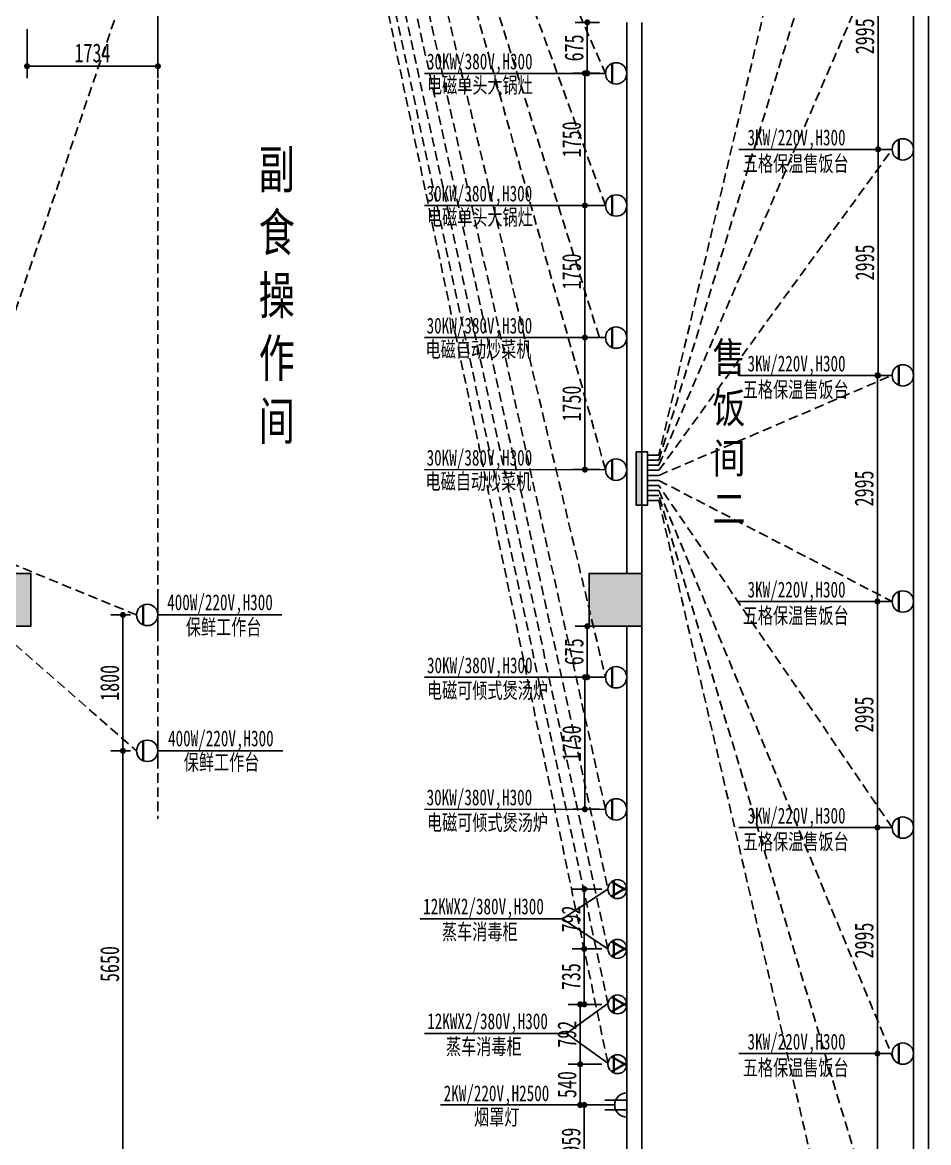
# Model space of a CAD drawing. Header units: inches. Extents: x -584 to 1446124, y -108140 to 99637.
# Drawn here: x 1112512 to 1124524, y 22309 to 37149 of the extents above; entities that cross this region are included whole.
import ezdxf

# ---------------------------------------------------------------- set-up
doc = ezdxf.new("R2010")
doc.units = ezdxf.units.IN
doc.header["$MEASUREMENT"] = 0
doc.linetypes.add('HIDDEN', pattern=[0.375, 0.25, -0.125])
for name, color, linetype in [('COLUMN', 6, 'Continuous'), ('ROOM_NAME', 7, 'Continuous'), ('WALL', 7, 'Continuous'), ('供排水', 4, 'Continuous'), ('电位', 1, 'Continuous')]:
    doc.layers.add(name, color=color, linetype=linetype)
doc.styles.get("Standard").update_dxf_attribs({"font": '', "width": 0.7, "height": 250})
doc.styles.add('STYLE4', font='', dxfattribs={"width": 0.7, "height": 180})
doc.styles.add('宋体', font='', dxfattribs={"width": 0.8})
doc.styles.get('Standard').set_extended_font_data('NSimSun')
doc.styles.get('STYLE4').set_extended_font_data('NSimSun')
doc.styles.get('宋体').set_extended_font_data('NSimSun')
doc.dimstyles.new('电路', dxfattribs={"dimscale": 80, "dimtxt": 2.5, "dimasz": 1, "dimexe": 2, "dimexo": 1, "dimtad": 1, "dimdec": 0, "dimtxsty": 'Standard', "dimblk": 'DOT', "dimcen": 1, "dimclrd": 6, "dimclre": 6, "dimclrt": 6, "dimadec": 0, "dimazin": 0, "dimtfac": 1, "dimtdec": 0, "dimtmove": 0, "dimatfit": 3, "dimfxl": 0, "dimarcsym": 0})

# ---------------------------------------------------------------- blocks, each defined once
blk = doc.blocks.new('_FZH')
at = {"layer": 'WALL'}
blk.add_lwpolyline([(-0.5, -0.5), (0.5, -0.5), (0.5, 0.5), (-0.5, 0.5)], close=True, dxfattribs=at)
blk.add_solid([(-0.5, -0.5), (0.5, -0.5), (-0.5, 0.5), (0.5, 0.5)], dxfattribs=at)
blk = doc.blocks.new('A$C3BCC7316')
at = {"layer": '电位'}
for p, q in [((99, 215), (404, 215)), ((104, 226), (399, 226)), ((0, 0), (503, 0))]:
    blk.add_line(p, q, dxfattribs=at)
blk.add_circle((252, 161), 161, dxfattribs=at)
blk = doc.blocks.new('A$C14B745F9')
at = {"layer": '电位'}
for p, q in [((0, 503), (0, 0)), ((215, 404), (215, 99)), ((226, 399), (226, 104)), ((1, 233), (257, 381)), ((257, 122), (1, 270)), ((3, 222), (266, 374)), ((266, 129), (3, 281))]:
    blk.add_line(p, q, dxfattribs=at)
blk.add_circle((161, 252), 161, dxfattribs=at)
blk = doc.blocks.new('A$C45DF5A34')
at = {"layer": '电位', "color": 4, "rotation": 90}
blk.add_blockref('A$C14B745F9', (503, 0), dxfattribs=at)
blk = doc.blocks.new('A$C719F3E81')
at = {"layer": '电位', "color": 4, "rotation": 180}
blk.add_blockref('A$C45DF5A34', (503, 323), dxfattribs=at)
blk = doc.blocks.new('A$C2F906CB9')
at = {"layer": '电位', "color": 1, "ltscale": 400}
blk.add_blockref('A$C719F3E81', (0, 0), dxfattribs=at)
blk = doc.blocks.new('A$C6BFE34A6')
at = {"layer": '电位', "xscale": 0.777089783281734, "yscale": 0.777089783281734, "zscale": 0.777089783281734}
blk.add_blockref('A$C2F906CB9', (0, 0), dxfattribs=at)
blk = doc.blocks.new('A$C67150746')
at = {"layer": '供排水', "color": 1, "rotation": 270}
blk.add_blockref('A$C6BFE34A6', (0, 391), dxfattribs=at)
blk = doc.blocks.new('A$C51460DDB')
at = {"layer": '电位', "linetype": 'ByBlock', "xscale": -1}
blk.add_blockref('A$C67150746', (251, 0), dxfattribs=at)
blk = doc.blocks.new('A$C75EF68A1')
at = {"layer": 'WALL', "color": 5, "rotation": 180}
blk.add_blockref('A$C51460DDB', (251, 391), dxfattribs=at)
blk = doc.blocks.new('A$C776A0E82')
at = {"layer": '电位', "color": 6}
blk.add_blockref('A$C75EF68A1', (0, 0), dxfattribs=at)
blk = doc.blocks.new('A$C12B31555')
at = {"layer": '电位', "color": 6, "rotation": 270}
blk.add_blockref('A$C776A0E82', (0, 251), dxfattribs=at)
blk = doc.blocks.new('A$C380528E4')
at = {"layer": '电位', "color": 6, "rotation": 180}
blk.add_blockref('A$C12B31555', (391, 251), dxfattribs=at)
blk = doc.blocks.new('A$C383973DD')
at = {"layer": '电位'}
for p, q in [((0, 0), (0, 503)), ((292, 316), (0, 316)), ((292, 187), (0, 187))]:
    blk.add_line(p, q, dxfattribs=at)
blk.add_arc((0, 252), 161, 270, 90, dxfattribs=at)
blk = doc.blocks.new('A$C7F97516A')
at = {"layer": '电位', "color": 4, "xscale": -1}
blk.add_blockref('A$C383973DD', (292, 0), dxfattribs=at)
blk = doc.blocks.new('A$C624B2101')
at = {"rotation": 180}
blk.add_blockref('A$C7F97516A', (292, 503), dxfattribs=at)
blk = doc.blocks.new('A$C76033D9E')
at = {"layer": '电位', "rotation": 180}
blk.add_blockref('A$C624B2101', (292, 503), dxfattribs=at)
blk = doc.blocks.new('A$C748C3124')
at = {"layer": '电位', "rotation": 90}
blk.add_blockref('A$C76033D9E', (503, 0), dxfattribs=at)
blk = doc.blocks.new('A$C42B0259F')
at = {"layer": '电位', "ltscale": 5, "xscale": -1, "rotation": 180}
blk.add_blockref('A$C748C3124', (0, 292), dxfattribs=at)
blk = doc.blocks.new('A$C46FF7360')
at = {"layer": '供排水', "color": 1, "rotation": 270}
blk.add_blockref('A$C42B0259F', (0, 503), dxfattribs=at)
blk = doc.blocks.new('A$C2916719F')
at = {"layer": '电位', "linetype": 'ByBlock', "rotation": 180}
blk.add_blockref('A$C46FF7360', (292, 503), dxfattribs=at)
blk = doc.blocks.new('A$C03132E9D')
at = {"layer": '电位', "linetype": 'ByBlock', "rotation": 270}
blk.add_blockref('A$C2916719F', (0, 292), dxfattribs=at)
blk = doc.blocks.new('A$C6B0667CD')
at = {"layer": '电位', "rotation": 89.99999999999999}
blk.add_blockref('A$C03132E9D', (292, 0), dxfattribs=at)
blk = doc.blocks.new('A$C1DA46B52')
at = {"layer": '电位', "xscale": -1, "rotation": 180}
blk.add_blockref('A$C6B0667CD', (0, 503), dxfattribs=at)
blk = doc.blocks.new('A$C30686D04')
at = {"layer": 'WALL', "color": 5, "rotation": 90}
blk.add_blockref('A$C1DA46B52', (503, 0), dxfattribs=at)
blk = doc.blocks.new('A$C10C2449B')
at = {"layer": 'WALL', "color": 5, "rotation": 90}
blk.add_blockref('A$C30686D04', (292, 0), dxfattribs=at)
blk = doc.blocks.new('A$C50093F6F')
at = {"layer": '电位', "rotation": 270}
blk.add_blockref('A$C10C2449B', (0, 292), dxfattribs=at)
blk = doc.blocks.new('A$C5F826928')
at = {"layer": '电位', "rotation": 270}
blk.add_blockref('A$C50093F6F', (0, 503), dxfattribs=at)
blk = doc.blocks.new('_DOT')
at = {"color": 0, "linetype": 'ByBlock'}
blk.add_line((-0.5, 0), (-1, 0), dxfattribs=at)
at = {"color": 0, "linetype": 'ByBlock', "const_width": 0.5}
blk.add_lwpolyline([(-0.25, 0, 1), (0.25, 0, 1)], format="xyb", close=True, dxfattribs=at)
blk = doc.blocks.new('*D384')
at = {"layer": 'Defpoints', "color": 0, "transparency": 16777216}
for p in [(1113845, 27499), (1114024, 27499), (1114183, 21849, 800)]:
    blk.add_point(p, dxfattribs=at)
at = {"layer": '电位', "color": 6, "lineweight": -2, "transparency": 16777216}
for p, q in [((1113944, 27499), (1113685, 27499)), ((1113845, 21929), (1113845, 27419)), ((1114023, 21849), (1113685, 21849))]:
    blk.add_line(p, q, dxfattribs=at)
at = {"layer": '电位', "color": 6, "lineweight": -2, "transparency": 16777216, "xscale": 80, "yscale": 80, "zscale": 80}
for p, rotation in [((1113845, 27499), 90), ((1113845, 21849), 270)]:
    blk.add_blockref('_DOT', p, dxfattribs=dict(at, rotation=rotation))
at = {"layer": '电位', "color": 6, "transparency": 16777216, "insert": (1113670, 24674), "char_height": 250, "attachment_point": 5, "rotation": 90}
blk.add_mtext('5650', dxfattribs=at)
blk = doc.blocks.new('*D385')
at = {"layer": 'Defpoints', "color": 0, "transparency": 16777216}
for p in [(1113845, 29299), (1114024, 29299), (1114024, 27499)]:
    blk.add_point(p, dxfattribs=at)
at = {"layer": '电位', "color": 6, "lineweight": -2, "transparency": 16777216}
for p, q in [((1113944, 29299), (1113685, 29299)), ((1113845, 27579), (1113845, 29219)), ((1113944, 27499), (1113685, 27499))]:
    blk.add_line(p, q, dxfattribs=at)
at = {"layer": '电位', "color": 6, "lineweight": -2, "transparency": 16777216, "xscale": 80, "yscale": 80, "zscale": 80}
for p, rotation in [((1113845, 29299), 90), ((1113845, 27499), 270)]:
    blk.add_blockref('_DOT', p, dxfattribs=dict(at, rotation=rotation))
at = {"layer": '电位', "color": 6, "transparency": 16777216, "insert": (1113670, 28399), "char_height": 250, "attachment_point": 5, "rotation": 90}
blk.add_mtext('1800', dxfattribs=at)
blk = doc.blocks.new('*D387')
at = {"layer": 'Defpoints', "color": 0, "transparency": 16777216}
for p in [(1112574, 37138), (1114308, 37138), (1112574, 36568)]:
    blk.add_point(p, dxfattribs=at)
at = {"layer": '电位', "color": 6, "lineweight": -2, "transparency": 16777216}
for p, q in [((1112574, 37058), (1112574, 36408)), ((1114308, 37058), (1114308, 36408)), ((1114228, 36568), (1112654, 36568))]:
    blk.add_line(p, q, dxfattribs=at)
at = {"layer": '电位', "color": 6, "lineweight": -2, "transparency": 16777216, "xscale": 80, "yscale": 80, "zscale": 80, "rotation": 180}
blk.add_blockref('_DOT', (1112574, 36568), dxfattribs=at)
at = {"layer": '电位', "color": 6, "lineweight": -2, "transparency": 16777216, "xscale": 80, "yscale": 80, "zscale": 80}
blk.add_blockref('_DOT', (1114308, 36568), dxfattribs=at)
at = {"layer": '电位', "color": 6, "transparency": 16777216, "insert": (1113441, 36743), "char_height": 250, "attachment_point": 5}
blk.add_mtext('1734', dxfattribs=at)
blk = doc.blocks.new('*D390')
at = {"layer": 'Defpoints', "color": 0, "transparency": 16777216}
for p in [(1123845, 23488), (1124040, 23488), (1124040, 20493)]:
    blk.add_point(p, dxfattribs=at)
at = {"layer": '电位', "color": 6, "lineweight": -2, "transparency": 16777216}
for p, q in [((1123960, 23488), (1123685, 23488)), ((1123845, 20573), (1123845, 23408)), ((1123960, 20493), (1123685, 20493))]:
    blk.add_line(p, q, dxfattribs=at)
at = {"layer": '电位', "color": 6, "lineweight": -2, "transparency": 16777216, "xscale": 80, "yscale": 80, "zscale": 80}
for p, rotation in [((1123845, 23488), 90), ((1123845, 20493), 270)]:
    blk.add_blockref('_DOT', p, dxfattribs=dict(at, rotation=rotation))
at = {"layer": '电位', "color": 6, "transparency": 16777216, "insert": (1123670, 21991), "char_height": 250, "attachment_point": 5, "rotation": 90}
blk.add_mtext('2995', dxfattribs=at)
blk = doc.blocks.new('*D391')
at = {"layer": 'Defpoints', "color": 0, "transparency": 16777216}
for p in [(1123845, 26483), (1124040, 26483), (1124040, 23488)]:
    blk.add_point(p, dxfattribs=at)
at = {"layer": '电位', "color": 6, "lineweight": -2, "transparency": 16777216}
for p, q in [((1123960, 26483), (1123685, 26483)), ((1123845, 23568), (1123845, 26403)), ((1123960, 23488), (1123685, 23488))]:
    blk.add_line(p, q, dxfattribs=at)
at = {"layer": '电位', "color": 6, "lineweight": -2, "transparency": 16777216, "xscale": 80, "yscale": 80, "zscale": 80}
for p, rotation in [((1123845, 26483), 90), ((1123845, 23488), 270)]:
    blk.add_blockref('_DOT', p, dxfattribs=dict(at, rotation=rotation))
at = {"layer": '电位', "color": 6, "transparency": 16777216, "insert": (1123670, 24985), "char_height": 250, "attachment_point": 5, "rotation": 90}
blk.add_mtext('2995', dxfattribs=at)
blk = doc.blocks.new('*D392')
at = {"layer": 'Defpoints', "color": 0, "transparency": 16777216}
for p in [(1123845, 29477), (1124040, 29477), (1124040, 26483)]:
    blk.add_point(p, dxfattribs=at)
at = {"layer": '电位', "color": 6, "lineweight": -2, "transparency": 16777216}
for p, q in [((1123960, 29477), (1123685, 29477)), ((1123845, 26563), (1123845, 29397)), ((1123960, 26483), (1123685, 26483))]:
    blk.add_line(p, q, dxfattribs=at)
at = {"layer": '电位', "color": 6, "lineweight": -2, "transparency": 16777216, "xscale": 80, "yscale": 80, "zscale": 80}
for p, rotation in [((1123845, 29477), 90), ((1123845, 26483), 270)]:
    blk.add_blockref('_DOT', p, dxfattribs=dict(at, rotation=rotation))
at = {"layer": '电位', "color": 6, "transparency": 16777216, "insert": (1123670, 27980), "char_height": 250, "attachment_point": 5, "rotation": 90}
blk.add_mtext('2995', dxfattribs=at)
blk = doc.blocks.new('*D393')
at = {"layer": 'Defpoints', "color": 0, "transparency": 16777216}
for p in [(1123845, 32472), (1124040, 32472), (1124040, 29477)]:
    blk.add_point(p, dxfattribs=at)
at = {"layer": '电位', "color": 6, "lineweight": -2, "transparency": 16777216}
for p, q in [((1123960, 32472), (1123685, 32472)), ((1123845, 29557), (1123845, 32392)), ((1123960, 29477), (1123685, 29477))]:
    blk.add_line(p, q, dxfattribs=at)
at = {"layer": '电位', "color": 6, "lineweight": -2, "transparency": 16777216, "xscale": 80, "yscale": 80, "zscale": 80}
for p, rotation in [((1123845, 32472), 90), ((1123845, 29477), 270)]:
    blk.add_blockref('_DOT', p, dxfattribs=dict(at, rotation=rotation))
at = {"layer": '电位', "color": 6, "transparency": 16777216, "insert": (1123670, 30975), "char_height": 250, "attachment_point": 5, "rotation": 90}
blk.add_mtext('2995', dxfattribs=at)
blk = doc.blocks.new('*D394')
at = {"layer": 'Defpoints', "color": 0, "transparency": 16777216}
for p in [(1123854, 35467), (1124040, 35467), (1124040, 32472)]:
    blk.add_point(p, dxfattribs=at)
at = {"layer": '电位', "color": 6, "lineweight": -2, "transparency": 16777216}
for p, q in [((1123960, 35467), (1123694, 35467)), ((1123854, 32552), (1123854, 35387)), ((1123960, 32472), (1123694, 32472))]:
    blk.add_line(p, q, dxfattribs=at)
at = {"layer": '电位', "color": 6, "lineweight": -2, "transparency": 16777216, "xscale": 80, "yscale": 80, "zscale": 80}
for p, rotation in [((1123854, 35467), 90), ((1123854, 32472), 270)]:
    blk.add_blockref('_DOT', p, dxfattribs=dict(at, rotation=rotation))
at = {"layer": '电位', "color": 6, "transparency": 16777216, "insert": (1123679, 33969), "char_height": 250, "attachment_point": 5, "rotation": 90}
blk.add_mtext('2995', dxfattribs=at)
blk = doc.blocks.new('*D395')
at = {"layer": 'Defpoints', "color": 0, "transparency": 16777216}
for p in [(1123854, 38462), (1124040, 38462), (1124040, 35467)]:
    blk.add_point(p, dxfattribs=at)
at = {"layer": '电位', "color": 6, "lineweight": -2, "transparency": 16777216}
for p, q in [((1123960, 38462), (1123694, 38462)), ((1123854, 35547), (1123854, 38382)), ((1123960, 35467), (1123694, 35467))]:
    blk.add_line(p, q, dxfattribs=at)
at = {"layer": '电位', "color": 6, "lineweight": -2, "transparency": 16777216, "xscale": 80, "yscale": 80, "zscale": 80}
for p, rotation in [((1123854, 38462), 90), ((1123854, 35467), 270)]:
    blk.add_blockref('_DOT', p, dxfattribs=dict(at, rotation=rotation))
at = {"layer": '电位', "color": 6, "transparency": 16777216, "insert": (1123679, 36964), "char_height": 250, "attachment_point": 5, "rotation": 90}
blk.add_mtext('2995', dxfattribs=at)
blk = doc.blocks.new('*D419')
at = {"layer": 'Defpoints', "color": 0, "transparency": 16777216}
for p in [(1120240, 36474), (1119968, 34724), (1120240, 34724)]:
    blk.add_point(p, dxfattribs=at)
at = {"layer": '电位', "color": 6, "lineweight": -2, "transparency": 16777216}
for p, q in [((1120160, 36474), (1119808, 36474)), ((1119968, 36394), (1119968, 34804)), ((1120160, 34724), (1119808, 34724))]:
    blk.add_line(p, q, dxfattribs=at)
at = {"layer": '电位', "color": 6, "lineweight": -2, "transparency": 16777216, "xscale": 80, "yscale": 80, "zscale": 80}
for p, rotation in [((1119968, 36474), 90), ((1119968, 34724), 270)]:
    blk.add_blockref('_DOT', p, dxfattribs=dict(at, rotation=rotation))
at = {"layer": '电位', "color": 6, "transparency": 16777216, "insert": (1119793, 35599), "char_height": 250, "attachment_point": 5, "rotation": 90}
blk.add_mtext('1750', dxfattribs=at)
blk = doc.blocks.new('*D420')
at = {"layer": 'Defpoints', "color": 0, "transparency": 16777216}
for p in [(1120240, 34724), (1119968, 32974), (1120240, 32974)]:
    blk.add_point(p, dxfattribs=at)
at = {"layer": '电位', "color": 6, "lineweight": -2, "transparency": 16777216}
for p, q in [((1120160, 34724), (1119808, 34724)), ((1119968, 34644), (1119968, 33054)), ((1120160, 32974), (1119808, 32974))]:
    blk.add_line(p, q, dxfattribs=at)
at = {"layer": '电位', "color": 6, "lineweight": -2, "transparency": 16777216, "xscale": 80, "yscale": 80, "zscale": 80}
for p, rotation in [((1119968, 34724), 90), ((1119968, 32974), 270)]:
    blk.add_blockref('_DOT', p, dxfattribs=dict(at, rotation=rotation))
at = {"layer": '电位', "color": 6, "transparency": 16777216, "insert": (1119793, 33849), "char_height": 250, "attachment_point": 5, "rotation": 90}
blk.add_mtext('1750', dxfattribs=at)
blk = doc.blocks.new('*D421')
at = {"layer": 'Defpoints', "color": 0, "transparency": 16777216}
for p in [(1120240, 32974), (1119968, 31224), (1120240, 31224)]:
    blk.add_point(p, dxfattribs=at)
at = {"layer": '电位', "color": 6, "lineweight": -2, "transparency": 16777216}
for p, q in [((1120160, 32974), (1119808, 32974)), ((1119968, 32894), (1119968, 31304)), ((1120160, 31224), (1119808, 31224))]:
    blk.add_line(p, q, dxfattribs=at)
at = {"layer": '电位', "color": 6, "lineweight": -2, "transparency": 16777216, "xscale": 80, "yscale": 80, "zscale": 80}
for p, rotation in [((1119968, 32974), 90), ((1119968, 31224), 270)]:
    blk.add_blockref('_DOT', p, dxfattribs=dict(at, rotation=rotation))
at = {"layer": '电位', "color": 6, "transparency": 16777216, "insert": (1119793, 32099), "char_height": 250, "attachment_point": 5, "rotation": 90}
blk.add_mtext('1750', dxfattribs=at)
blk = doc.blocks.new('*D422')
at = {"layer": 'Defpoints', "color": 0, "transparency": 16777216}
for p in [(1119960, 22807), (1120362, 22807), (1120524, 21849)]:
    blk.add_point(p, dxfattribs=at)
at = {"layer": '电位', "color": 6, "lineweight": -2, "transparency": 16777216}
for p, q in [((1120282, 22807), (1119800, 22807)), ((1119960, 21929), (1119960, 22727)), ((1120440, 21849), (1119800, 21849))]:
    blk.add_line(p, q, dxfattribs=at)
at = {"layer": '电位', "color": 6, "lineweight": -2, "transparency": 16777216, "xscale": 80, "yscale": 80, "zscale": 80}
for p, rotation in [((1119960, 22807), 90), ((1119960, 21849), 270)]:
    blk.add_blockref('_DOT', p, dxfattribs=dict(at, rotation=rotation))
at = {"layer": '电位', "color": 6, "transparency": 16777216, "insert": (1119785, 22328), "char_height": 250, "attachment_point": 5, "rotation": 90}
blk.add_mtext('959', dxfattribs=at)
blk = doc.blocks.new('*D423')
at = {"layer": 'Defpoints', "color": 0, "transparency": 16777216}
for p in [(1119906, 23347), (1120273, 23347), (1120362, 22807)]:
    blk.add_point(p, dxfattribs=at)
at = {"layer": '电位', "color": 6, "lineweight": -2, "transparency": 16777216}
for p, q in [((1120193, 23347), (1119746, 23347)), ((1119906, 22887), (1119906, 23267)), ((1120282, 22807), (1119746, 22807))]:
    blk.add_line(p, q, dxfattribs=at)
at = {"layer": '电位', "color": 6, "lineweight": -2, "transparency": 16777216, "xscale": 80, "yscale": 80, "zscale": 80}
for p, rotation in [((1119906, 23347), 90), ((1119906, 22807), 270)]:
    blk.add_blockref('_DOT', p, dxfattribs=dict(at, rotation=rotation))
at = {"layer": '电位', "color": 6, "transparency": 16777216, "insert": (1119731, 23077), "char_height": 250, "attachment_point": 5, "rotation": 90}
blk.add_mtext('540', dxfattribs=at)
blk = doc.blocks.new('*D424')
at = {"layer": 'Defpoints', "color": 0, "transparency": 16777216}
for p in [(1119906, 24140), (1120273, 24140), (1120273, 23347)]:
    blk.add_point(p, dxfattribs=at)
at = {"layer": '电位', "color": 6, "lineweight": -2, "transparency": 16777216}
for p, q in [((1120193, 24140), (1119746, 24140)), ((1119906, 23427), (1119906, 24060)), ((1120193, 23347), (1119746, 23347))]:
    blk.add_line(p, q, dxfattribs=at)
at = {"layer": '电位', "color": 6, "lineweight": -2, "transparency": 16777216, "xscale": 80, "yscale": 80, "zscale": 80}
for p, rotation in [((1119906, 24140), 90), ((1119906, 23347), 270)]:
    blk.add_blockref('_DOT', p, dxfattribs=dict(at, rotation=rotation))
at = {"layer": '电位', "color": 6, "transparency": 16777216, "insert": (1119731, 23744), "char_height": 250, "attachment_point": 5, "rotation": 90}
blk.add_mtext('792', dxfattribs=at)
blk = doc.blocks.new('*D425')
at = {"layer": 'Defpoints', "color": 0, "transparency": 16777216}
for p in [(1119960, 24875), (1120273, 24875), (1120273, 24140)]:
    blk.add_point(p, dxfattribs=at)
at = {"layer": '电位', "color": 6, "lineweight": -2, "transparency": 16777216}
for p, q in [((1120193, 24875), (1119800, 24875)), ((1119960, 24220), (1119960, 24795)), ((1120193, 24140), (1119800, 24140))]:
    blk.add_line(p, q, dxfattribs=at)
at = {"layer": '电位', "color": 6, "lineweight": -2, "transparency": 16777216, "xscale": 80, "yscale": 80, "zscale": 80}
for p, rotation in [((1119960, 24875), 90), ((1119960, 24140), 270)]:
    blk.add_blockref('_DOT', p, dxfattribs=dict(at, rotation=rotation))
at = {"layer": '电位', "color": 6, "transparency": 16777216, "insert": (1119785, 24507), "char_height": 250, "attachment_point": 5, "rotation": 90}
blk.add_mtext('735', dxfattribs=at)
blk = doc.blocks.new('*D426')
at = {"layer": 'Defpoints', "color": 0, "transparency": 16777216}
for p in [(1119960, 25667), (1120273, 25667), (1120273, 24875)]:
    blk.add_point(p, dxfattribs=at)
at = {"layer": '电位', "color": 6, "lineweight": -2, "transparency": 16777216}
for p, q in [((1120193, 25667), (1119800, 25667)), ((1119960, 24955), (1119960, 25587)), ((1120193, 24875), (1119800, 24875))]:
    blk.add_line(p, q, dxfattribs=at)
at = {"layer": '电位', "color": 6, "lineweight": -2, "transparency": 16777216, "xscale": 80, "yscale": 80, "zscale": 80}
for p, rotation in [((1119960, 25667), 90), ((1119960, 24875), 270)]:
    blk.add_blockref('_DOT', p, dxfattribs=dict(at, rotation=rotation))
at = {"layer": '电位', "color": 6, "transparency": 16777216, "insert": (1119785, 25271), "char_height": 250, "attachment_point": 5, "rotation": 90}
blk.add_mtext('792', dxfattribs=at)
blk = doc.blocks.new('*D776')
at = {"layer": 'Defpoints', "color": 0, "transparency": 16777216}
for p in [(1120000, 37149), (1120240, 37149), (1120240, 36474)]:
    blk.add_point(p, dxfattribs=at)
at = {"layer": '电位', "color": 6, "lineweight": -2, "transparency": 16777216}
for p, q in [((1120160, 37149), (1119840, 37149)), ((1120000, 36554), (1120000, 37069)), ((1120160, 36474), (1119840, 36474))]:
    blk.add_line(p, q, dxfattribs=at)
at = {"layer": '电位', "color": 6, "lineweight": -2, "transparency": 16777216, "xscale": 80, "yscale": 80, "zscale": 80}
for p, rotation in [((1120000, 37149), 90), ((1120000, 36474), 270)]:
    blk.add_blockref('_DOT', p, dxfattribs=dict(at, rotation=rotation))
at = {"layer": '电位', "color": 6, "transparency": 16777216, "insert": (1119825, 36811), "char_height": 250, "attachment_point": 5, "rotation": 90}
blk.add_mtext('675', dxfattribs=at)
blk = doc.blocks.new('*D790')
at = {"layer": 'Defpoints', "color": 0, "transparency": 16777216}
for p in [(1120240, 28474), (1119968, 26724), (1120240, 26724)]:
    blk.add_point(p, dxfattribs=at)
at = {"layer": '电位', "color": 6, "lineweight": -2, "transparency": 16777216}
for p, q in [((1120160, 28474), (1119808, 28474)), ((1119968, 28394), (1119968, 26804)), ((1120160, 26724), (1119808, 26724))]:
    blk.add_line(p, q, dxfattribs=at)
at = {"layer": '电位', "color": 6, "lineweight": -2, "transparency": 16777216, "xscale": 80, "yscale": 80, "zscale": 80}
for p, rotation in [((1119968, 28474), 90), ((1119968, 26724), 270)]:
    blk.add_blockref('_DOT', p, dxfattribs=dict(at, rotation=rotation))
at = {"layer": '电位', "color": 6, "transparency": 16777216, "insert": (1119793, 27599), "char_height": 250, "attachment_point": 5, "rotation": 90}
blk.add_mtext('1750', dxfattribs=at)
blk = doc.blocks.new('*D789')
at = {"layer": 'Defpoints', "color": 0, "transparency": 16777216}
for p in [(1120000, 29149), (1120240, 29149), (1120240, 28474)]:
    blk.add_point(p, dxfattribs=at)
at = {"layer": '电位', "color": 6, "lineweight": -2, "transparency": 16777216}
for p, q in [((1120160, 29149), (1119840, 29149)), ((1120000, 28554), (1120000, 29069)), ((1120160, 28474), (1119840, 28474))]:
    blk.add_line(p, q, dxfattribs=at)
at = {"layer": '电位', "color": 6, "lineweight": -2, "transparency": 16777216, "xscale": 80, "yscale": 80, "zscale": 80}
for p, rotation in [((1120000, 29149), 90), ((1120000, 28474), 270)]:
    blk.add_blockref('_DOT', p, dxfattribs=dict(at, rotation=rotation))
at = {"layer": '电位', "color": 6, "transparency": 16777216, "insert": (1119825, 28811), "char_height": 250, "attachment_point": 5, "rotation": 90}
blk.add_mtext('675', dxfattribs=at)

msp = doc.modelspace()

# ---------------------------------------------------------------- hatches: boundary and pattern name
at = {"layer": '电位'}
msp.add_hatch(color=1, dxfattribs=at).paths.add_polyline_path([(1120723.9, 31458.9), (1120649.5, 31458.9), (1120649.5, 30754.7), (1120723.9, 30754.7)])

# ---------------------------------------------------------------- linework, layer by layer
at = {"layer": 'WALL', "color": 3}
for p, q in [((1124323.9, 45598.6), (1124323.9, 16598.6)), ((1124323.9, 16598.6), (1124323.9, 45598.6)), ((1124523.9, 16398.6), (1124523.9, 45598.6))]:
    msp.add_line(p, q, dxfattribs=at)
at = {"layer": 'WALL'}
for p, q in [((1120523.9, 29848.6), (1120523.9, 37148.6)), ((1120723.9, 29848.6), (1120723.9, 37148.6)), ((1120523.9, 21848.6), (1120523.9, 29148.6)), ((1120723.9, 21848.6), (1120723.9, 29148.6))]:
    msp.add_line(p, q, dxfattribs=at)
at = {"layer": '供排水', "color": 5, "linetype": 'HIDDEN', "ltscale": 500}
for p, q in [((1114307.9, 38938.4), (1114307.9, 37138.4)), ((1114307.9, 37138.4), (1114307.9, 26598.9))]:
    msp.add_line(p, q, dxfattribs=at)
at = {"layer": '电位', "linetype": 'HIDDEN', "ltscale": 500}
for p, q in [((1124039.9, 44451), (1120948.2, 31415.6)), ((1120273.1, 24874.9), (1116299.8, 43209.2)), ((1120239.9, 34723.6), (1117138.3, 43226.2)), ((1117272.8, 43273.8), (1120239.9, 36473.6)), ((1116135.8, 43130), (1120273.6, 23359)), ((1116200.7, 43146.2), (1120273.6, 24151.4)), ((1116467.7, 43055.5), (1120273.1, 25667.3)), ((1120239.9, 26723.6), (1116609.8, 43098)), ((1116757.6, 43107.3), (1120239.9, 28473.6)), ((1120239.9, 31223.6), (1116878.2, 43145.2)), ((1116998.4, 43126.9), (1120159.9, 32973.6)), ((1120948.2, 31348.7), (1124039.9, 41456.3)), ((1124039.9, 38461.6), (1120948.2, 31281.8)), ((1111694.8, 31204), (1114023.9, 38038.4)), ((1120948.2, 31214.9), (1124039.9, 35466.8)), ((1120948.2, 31148.1), (1124039.9, 32472.1)), ((1120948.2, 31081.2), (1124039.9, 29477.4)), ((1124039.9, 26482.7), (1120948.2, 31014.3)), ((1120948.2, 30947.4), (1124050.6, 23433.8)), ((1124039.9, 20493.3), (1120948.2, 30880.5)), ((1114023.9, 29298.9), (1110296.3, 30831)), ((1110296.3, 30764.1), (1114023.9, 27498.9)), ((1120948.2, 30813.6), (1124043.5, 17466.5))]:
    msp.add_line(p, q, dxfattribs=at)
at = {"layer": '电位', "color": 4}
for p, q in [((1117840.6, 36473.3), (1120239.9, 36473.6)), ((1122010.2, 35466.8), (1124039.9, 35466.8)), ((1117840.6, 34723.3), (1120239.9, 34723.6)), ((1117840.6, 32973.3), (1120239.9, 32973.6)), ((1122010.2, 32472.1), (1124039.9, 32472.1)), ((1117840.6, 31223.3), (1120239.9, 31223.6)), ((1122010.2, 29477.4), (1124039.9, 29477.4)), ((1114307.9, 29298.9), (1115950.9, 29298.9)), ((1117840.6, 28473.3), (1120239.9, 28473.6)), ((1114307.9, 27498.9), (1115962.3, 27498.9)), ((1117840.6, 26723.3), (1120239.9, 26723.6)), ((1122010.2, 26482.7), (1124039.9, 26482.7)), ((1120273.1, 25667.3), (1119672.9, 25274.8)), ((1117786.4, 25274.8), (1119672.9, 25274.8)), ((1119672.9, 25274.8), (1120273.1, 24874.9)), ((1120273.6, 24151.4), (1119726.3, 23754.1)), ((1117839.9, 23754.1), (1119726.3, 23754.1)), ((1119726.3, 23754.1), (1120273.6, 23359)), ((1122010.2, 23488), (1124039.9, 23488)), ((1118052.9, 22806.8), (1120362.5, 22807.3))]:
    msp.add_line(p, q, dxfattribs=at)
at = {"layer": '电位'}
for p, q in [((1120723.9, 30754.7), (1120723.9, 31458.9)), ((1120798.2, 31415.6), (1120948.2, 31415.6)), ((1120798.2, 31348.7), (1120948.2, 31348.7)), ((1120798.2, 31281.8), (1120948.2, 31281.8)), ((1120798.2, 31214.9), (1120948.2, 31214.9)), ((1120798.2, 31148.1), (1120948.2, 31148.1)), ((1120798.2, 31081.2), (1120948.2, 31081.2)), ((1120798.2, 31014.3), (1120948.2, 31014.3)), ((1120798.2, 30947.4), (1120948.2, 30947.4)), ((1120798.2, 30880.5), (1120948.2, 30880.5)), ((1120798.2, 30813.6), (1120948.2, 30813.6))]:
    msp.add_line(p, q, dxfattribs=at)
msp.add_lwpolyline([(1120649.5, 30754.7), (1120798.2, 30754.7), (1120798.2, 31458.9), (1120649.5, 31458.9)], close=True, dxfattribs=at)

# ---------------------------------------------------------------- block references
at = {"layer": 'COLUMN', "xscale": 700, "yscale": 700, "zscale": 700}
for p in [(1112273.9, 29498.6), (1120373.9, 29498.6)]:
    msp.add_blockref('_FZH', p, dxfattribs=at)
at = {"layer": '电位', "yscale": 0.8800000000046566, "zscale": 0.88, "rotation": 90}
for p, xscale in [((1120523.9, 36694.9), -0.8800000000046566), ((1124323.9, 35688.2), -0.8800000001210719), ((1120523.9, 34944.9), -0.8800000000046566), ((1120523.9, 33194.9), -0.8800000000046566), ((1124323.9, 32693.5), -0.8800000001210719), ((1120523.9, 31444.9), -0.8800000000046566), ((1124323.9, 29698.8), -0.8800000001210719), ((1114307.9, 29520.2), -0.8800000001210719), ((1120523.9, 28694.9), -0.8800000000046566), ((1114307.9, 27720.2), -0.8800000001210719), ((1120523.9, 26944.9), -0.8800000000046566), ((1124323.9, 26704.1), -0.8800000001210719), ((1124323.9, 23709.3), -0.8800000001210719)]:
    msp.add_blockref('A$C3BCC7316', p, dxfattribs=dict(at, xscale=xscale))
at = {"layer": '电位', "color": 6, "xscale": -1, "rotation": 270}
for p in [(1120273.1, 25471.8), (1120273.1, 24679.4), (1120273.1, 23944.4), (1120273.1, 23152)]:
    msp.add_blockref('A$C380528E4', p, dxfattribs=at)
at = {"layer": '电位', "xscale": -1, "rotation": 180}
msp.add_blockref('A$C5F826928', (1120232.1, 23058.8), dxfattribs=at)

# ---------------------------------------------------------------- texts
at = {"layer": 'ROOM_NAME', "insert": (1121659.8, 32908.9), "char_height": 400, "width": 404.548, "attachment_point": 1, "style": '宋体'}
msp.add_mtext('{\\C0;售饭间二}', dxfattribs=at)
at = {"layer": 'WALL', "insert": (1115645, 35450.9), "char_height": 500, "width": 350, "attachment_point": 1}
msp.add_mtext('{\\C0;副食操作间}', dxfattribs=at)
at = {"layer": '电位', "color": 4, "style": 'STYLE4', "width": 0.7}
for s, rotation, p in [('30KW/380V,H300', 0.01021, (1117874.7, 36527)), ('电磁单头大锅灶', 0.01021, (1117874.3, 36212.4)), ('3KW/220V,H300', 359.98979, (1122123.6, 35519.9)), ('五格保温售饭台', 359.98979, (1122060.7, 35174.7)), ('30KW/380V,H300', 0.01021, (1117869.9, 34777)), ('电磁单头大锅灶', 0.01021, (1117874.3, 34462.4)), ('30KW/380V,H300', 0.01021, (1117869.9, 33027)), ('电磁自动炒菜机', 0.01021, (1117855.9, 32712.4)), ('3KW/220V,H300', 359.98979, (1122123.6, 32525.2)), ('五格保温售饭台', 359.98979, (1122060.7, 32180)), ('30KW/380V,H300', 0.01021, (1117869.9, 31277)), ('电磁自动炒菜机', 0.01021, (1117855.9, 30962.4)), ('3KW/220V,H300', 359.98979, (1122123.6, 29530.5)), ('400W/220V,H300', 359.98979, (1114431.3, 29361.4)), ('五格保温售饭台', 359.98979, (1122060.7, 29185.3)), ('保鲜工作台', 359.98979, (1114678.5, 29033.8)), ('30KW/380V,H300', 0.01021, (1117874.7, 28527)), ('电磁可倾式煲汤炉', 0.01021, (1117874.3, 28194)), ('400W/220V,H300', 359.98979, (1114442.6, 27558.6)), ('保鲜工作台', 359.98979, (1114650.9, 27242.6)), ('30KW/380V,H300', 0.01021, (1117869.9, 26777)), ('3KW/220V,H300', 359.98979, (1122123.6, 26535.7)), ('电磁可倾式煲汤炉', 0.01021, (1117874.3, 26444)), ('五格保温售饭台', 359.98979, (1122060.7, 26190.6)), ('12KWX2/380V,H300', 0.01021, (1117824.1, 25332.5)), ('蒸车消毒柜', 0.01021, (1118073.6, 24996.8)), ('12KWX2/380V,H300', 0.01021, (1117877.6, 23811.7)), ('3KW/220V,H300', 359.98979, (1122123.6, 23541)), ('蒸车消毒柜', 0.01021, (1118127.1, 23476)), ('五格保温售饭台', 359.98979, (1122060.7, 23195.9)), ('2KW/220V,H2500', 0.01021, (1118096, 22856.9)), ('烟罩灯', 0.01021, (1118498.7, 22542))]:
    msp.add_text(s, height=210, rotation=rotation, dxfattribs=at).set_placement(p)

# ---------------------------------------------------------------- dimensions: what is measured, and where the dimension line sits
at = {"layer": '电位', "color": 1}
for base, p1, p2, override, picture, middle in [((1123854.3, 38461.6), (1124039.9, 35466.8), (1124039.9, 38461.6), {"dimtmove": 1, "dimfxl": 6, "dimfxlon": 1}, '*D395', (1123679.3, 36964.2)), ((1119967.6, 34723.6), (1120239.9, 36473.6), (1120239.9, 34723.6), {"dimtmove": 1, "dimfxl": 6, "dimfxlon": 1}, '*D419', (1119792.6, 35598.6)), ((1123854.3, 35466.8), (1124039.9, 32472.1), (1124039.9, 35466.8), {"dimfxl": 6, "dimfxlon": 1}, '*D394', (1123679.3, 33969.5)), ((1119967.6, 32973.6), (1120239.9, 34723.6), (1120239.9, 32973.6), {"dimtmove": 1, "dimfxl": 6, "dimfxlon": 1}, '*D420', (1119792.6, 33848.6)), ((1119967.6, 31223.6), (1120239.9, 32973.6), (1120239.9, 31223.6), {"dimtmove": 1, "dimfxl": 6, "dimfxlon": 1}, '*D421', (1119792.6, 32098.6)), ((1123844.9, 32472.1), (1124039.9, 29477.4), (1124039.9, 32472.1), {"dimtmove": 1, "dimfxl": 6, "dimfxlon": 1}, '*D393', (1123669.9, 30974.8)), ((1123844.9, 29477.4), (1124039.9, 26482.7), (1124039.9, 29477.4), {"dimtmove": 1, "dimfxl": 6, "dimfxlon": 1}, '*D392', (1123669.9, 27980.1)), ((1113844.6, 29298.9), (1114023.9, 27498.9), (1114023.9, 29298.9), {"dimtmove": 1, "dimfxl": 6, "dimfxlon": 1}, '*D385', (1113669.6, 28398.9)), ((1119967.6, 26723.6), (1120239.9, 28473.6), (1120239.9, 26723.6), {"dimtmove": 1, "dimfxl": 6, "dimfxlon": 1}, '*D790', (1119792.6, 27598.6)), ((1113844.6, 27498.9), (1114182.7, 21848.6, 800), (1114023.9, 27498.9), {"dimfxl": 6, "dimfxlon": 1}, '*D384', (1113669.6, 24673.7)), ((1123844.9, 26482.7), (1124039.9, 23488), (1124039.9, 26482.7), {"dimtmove": 1, "dimfxl": 6, "dimfxlon": 1}, '*D391', (1123669.9, 24985.4)), ((1119959.6, 25667.3), (1120273.1, 24874.9), (1120273.1, 25667.3), {"dimtmove": 1, "dimfxl": 6, "dimfxlon": 1}, '*D426', (1119784.6, 25271.1)), ((1119959.6, 24874.9), (1120273.1, 24139.9), (1120273.1, 24874.9), {"dimtmove": 1, "dimfxl": 6, "dimfxlon": 1}, '*D425', (1119784.6, 24507.4)), ((1119906.2, 24139.9), (1120273.1, 23347.5), (1120273.1, 24139.9), {"dimtmove": 1, "dimfxl": 6, "dimfxlon": 1}, '*D424', (1119731.2, 23743.7)), ((1123844.9, 23488), (1124039.9, 20493.3), (1124039.9, 23488), {"dimtmove": 1, "dimfxl": 6, "dimfxlon": 1}, '*D390', (1123669.9, 21990.6)), ((1119906.2, 23347.5), (1120362.5, 22807.3), (1120273.1, 23347.5), {"dimtmove": 1, "dimfxl": 6, "dimfxlon": 1}, '*D423', (1119731.2, 23077.4)), ((1119959.6, 22807.3), (1120523.9, 21848.6), (1120362.5, 22807.3), {"dimfxl": 6, "dimfxlon": 1}, '*D422', (1119784.6, 22327.9))]:
    dim = msp.add_linear_dim(base=base, p1=p1, p2=p2, angle=90, dimstyle='电路', override=override, dxfattribs=at)
    dim.commit()
    dim.dimension.update_dxf_attribs({"geometry": picture, "text_midpoint": middle})
dim = msp.add_linear_dim(base=(1112573.9, 36568.3), p1=(1114307.9, 37138.4), p2=(1112573.9, 37138.4), dimstyle='电路', override={"dimfxl": 6, "dimfxlon": 1}, dxfattribs=at)
dim.commit()
dim.dimension.update_dxf_attribs({"geometry": '*D387', "text_midpoint": (1113440.9, 36743.3)})
for base, p1, p2, picture, middle in [((1119999.9, 37148.6), (1120239.9, 36473.6), (1120239.9, 37148.6), '*D776', (1119824.9, 36811.1)), ((1119999.9, 29148.6), (1120239.9, 28473.6), (1120239.9, 29148.6), '*D789', (1119824.9, 28811.1))]:
    dim = msp.add_linear_dim(base=base, p1=p1, p2=p2, angle=90, dimstyle='电路', dxfattribs=at)
    dim.commit()
    dim.dimension.update_dxf_attribs({"geometry": picture, "text_midpoint": middle})

doc.saveas('drawing.dxf')
